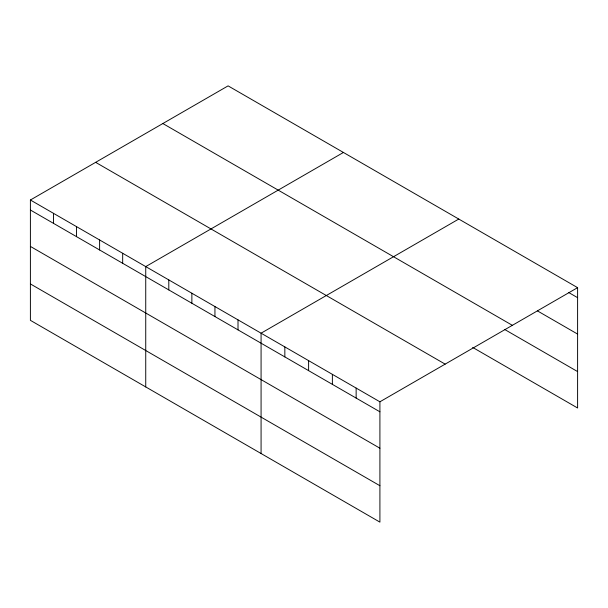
<?xml version="1.0" encoding="UTF-8"?>
<svg xmlns="http://www.w3.org/2000/svg" width="608" height="608" viewBox="0 0 608 608"><rect width="100%" height="100%" fill="white"/><g stroke="black" fill="none" stroke-linecap="round" stroke-linejoin="round"><path stroke-width="0.91" d="M30.4 200.009L379.909 401.797L379.909 522.128L30.4 320.34L30.4 200.009L228.091 85.872L577.6 287.66L577.6 407.991L472.697 347.426M343.429 152.464L145.738 266.6L145.738 386.931M458.766 219.055L261.075 333.192L261.075 453.515M379.909 401.797L577.6 287.66M568.586 292.463L577.6 297.669M537.442 310.893L577.6 334.073M162.853 123.538L512.362 325.326M504.663 329.475L577.6 371.587M95.638 162.344L445.147 364.131M30.4 210.018L379.909 411.806M30.4 246.422L379.909 448.21M30.4 283.936L379.909 485.724M356.144 388.079L356.144 398.088M332.378 374.353L332.378 384.362M308.606 360.635L308.606 370.644M284.84 346.91L284.84 356.919M238.009 319.869L238.009 329.878M214.943 306.554L214.943 316.563M191.87 293.238L191.87 303.248M168.804 279.916L168.804 289.925M122.672 253.285L122.672 263.294M99.606 239.962L99.606 249.972M76.532 226.647L76.532 236.656M53.466 213.332L53.466 223.341"/></g></svg>
